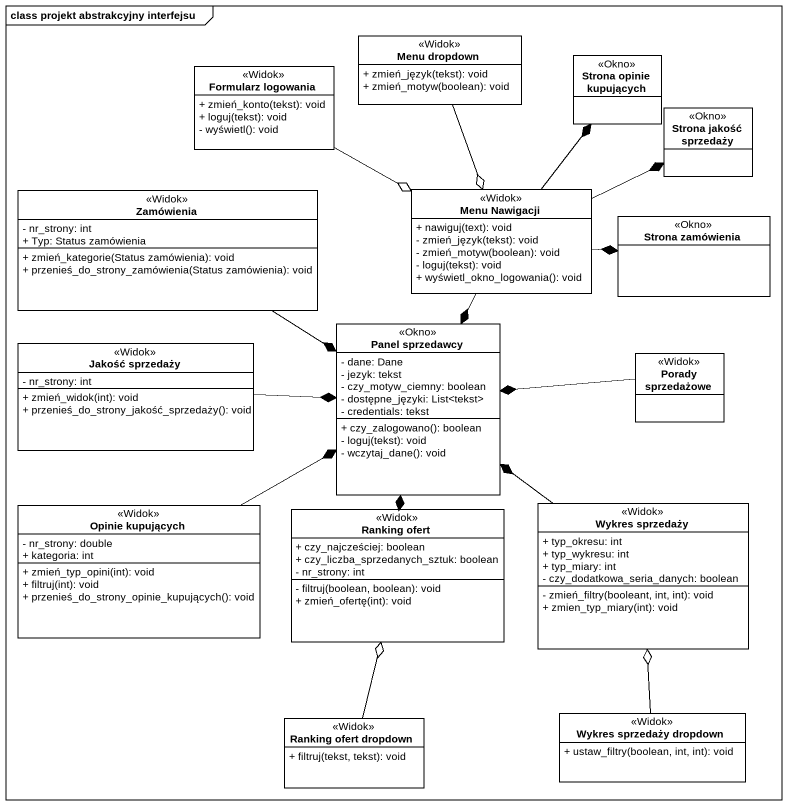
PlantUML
@startuml
mainframe class projekt abstrakcyjny interfejsu
hide circle
hide empty members
skinparam classAttributeIconSize 0
class "Formularz logowania" as Formularz_logowania <<Widok>> {
  + zmień_konto(tekst): void
  + loguj(tekst): void
  - wyświetl(): void
}
class "Menu dropdown" as Menu_dropdown <<Widok>> {
  + zmień_język(tekst): void
  + zmień_motyw(boolean): void
}
class "Strona opinie kupujących" as Strona_opinie_kupujących <<Okno>>
class "Strona jakość sprzedaży" as Strona_jakość_sprzedaży <<Okno>>
class Zamówienia <<Widok>> {
  - nr_strony: int
  + Typ: Status zamówienia
  + zmień_kategorie(Status zamówienia): void
  + przenieś_do_strony_zamówienia(Status zamówienia): void
}
class "Menu Nawigacji" as Menu_Nawigacji <<Widok>> {
  + nawiguj(text): void
  - zmień_język(tekst): void
  - zmień_motyw(boolean): void
  - loguj(tekst): void
  + wyświetl_okno_logowania(): void
}
class "Strona zamówienia" as Strona_zamówienia <<Okno>>
class "Jakość sprzedaży" as Jakość_sprzedaży <<Widok>> {
  - nr_strony: int
  + zmień_widok(int): void
  + przenieś_do_strony_jakość_sprzedaży(): void
}
class "Panel sprzedawcy" as Panel_sprzedawcy <<Okno>> {
  - dane: Dane
  - jezyk: tekst
  - czy_motyw_ciemny: boolean
  - dostępne_języki: List<tekst>
  - credentials: tekst
  + czy_zalogowano(): boolean
  - loguj(tekst): void
  - wczytaj_dane(): void
}
class "Porady sprzedażowe" as Porady_sprzedażowe <<Widok>>
class "Opinie kupujących" as Opinie_kupujących <<Widok>> {
  - nr_strony: double
  + kategoria: int
  + zmień_typ_opini(int): void
  + filtruj(int): void
  + przenieś_do_strony_opinie_kupujących(): void
}
class "Ranking ofert" as Ranking_ofert <<Widok>> {
  + czy_najcześciej: boolean
  + czy_liczba_sprzedanych_sztuk: boolean
  - nr_strony: int
  - filtruj(boolean, boolean): void
  + zmień_ofertę(int): void
}
class "Wykres sprzedaży" as Wykres_sprzedaży <<Widok>> {
  + typ_okresu: int
  + typ_wykresu: int
  + typ_miary: int
  - czy_dodatkowa_seria_danych: boolean
  - zmień_filtry(booleant, int, int): void
  + zmien_typ_miary(int): void
}
class "Ranking ofert dropdown" as Ranking_ofert_dropdown <<Widok>> {
  + filtruj(tekst, tekst): void
}
class "Wykres sprzedaży dropdown" as Wykres_sprzedaży_dropdown <<Widok>> {
  + ustaw_filtry(boolean, int, int): void
}
Formularz_logowania -right-o Menu_Nawigacji
Menu_dropdown --o Menu_Nawigacji
Zamówienia --* Panel_sprzedawcy
Menu_Nawigacji -up-* Strona_opinie_kupujących
Menu_Nawigacji -right-* Strona_jakość_sprzedaży
Menu_Nawigacji -right-* Strona_zamówienia
Menu_Nawigacji --* Panel_sprzedawcy
Jakość_sprzedaży -right-* Panel_sprzedawcy
Porady_sprzedażowe -left-* Panel_sprzedawcy
Opinie_kupujących -right-* Panel_sprzedawcy
Ranking_ofert -up-* Panel_sprzedawcy
Wykres_sprzedaży -up-* Panel_sprzedawcy
Ranking_ofert_dropdown -up-o Ranking_ofert
Wykres_sprzedaży_dropdown -up-o Wykres_sprzedaży
@enduml
